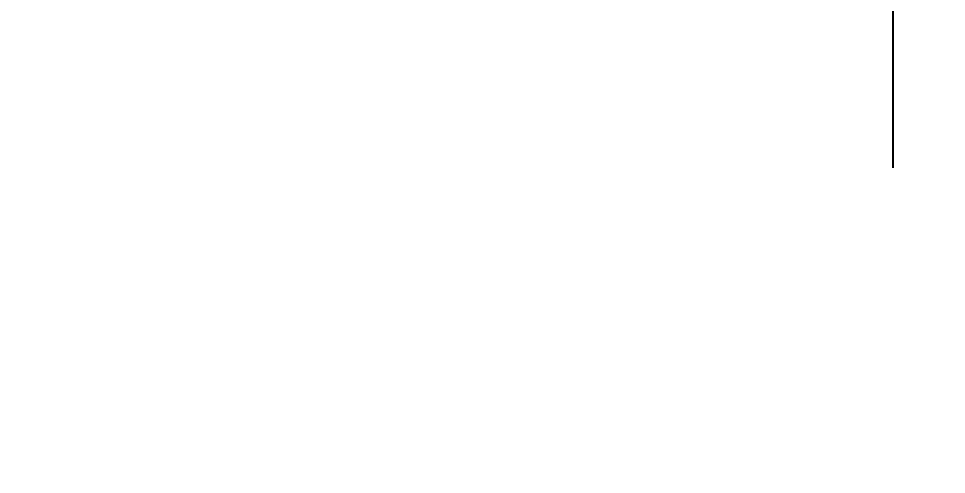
# Model space of a CAD drawing. Header units: millimetres. Extents: x 10462777 to 22643323, y 453826 to 1389191.
# Drawn here: x 11298851.5 to 11298996.1, y 584049.1 to 584120.1 of the extents above; entities that cross this region are included whole.
import ezdxf

# ---------------------------------------------------------------- set-up
doc = ezdxf.new("R2010")
doc.units = ezdxf.units.MM
doc.header["$LTSCALE"] = 200
doc.header["$MEASUREMENT"] = 0
doc.header["$PDMODE"] = 35
doc.header["$PDSIZE"] = -5
doc.linetypes.add('PHANTOM', pattern=[2.5, 1.25, -0.25, 0.25, -0.25, 0.25, -0.25])
doc.layers.get('0').update_dxf_attribs({"linetype": 'CONTINUOUS'})
doc.layers.get('DEFPOINTS').update_dxf_attribs({"linetype": 'CONTINUOUS'})
doc.layers.add('CL', color=3, linetype='CONTINUOUS')
doc.layers.add('LAYOUT', color=8, linetype='CONTINUOUS', lineweight=25)
doc.styles.get("Standard").update_dxf_attribs({"font": 'SYMBOL'})
doc.dimstyles.new('DS ROBOTEC', dxfattribs={"dimscale": 0, "dimtxt": 2.5, "dimasz": 2.5, "dimexe": 0.3, "dimexo": 0.3, "dimgap": 0.5, "dimtad": 1, "dimzin": 9, "dimdsep": 46, "dimtxsty": 'Standard', "dimblk": 'OPEN', "dimcen": 0, "dimclrd": 4, "dimclre": 4, "dimclrt": 110, "dimazin": 2, "dimtm": 1.5, "dimtfac": 1, "dimtmove": 0, "dimatfit": 3, "dimldrblk": 'OPEN', "dimfxl": 1, "dimtfill": 1, "dimtolj": 1, "dimlwd": -1, "dimlwe": -1, "dimarcsym": 0})

# ---------------------------------------------------------------- blocks, each defined once
blk = doc.blocks.new('A$C50966F99')
at = {"layer": 'CL'}
blk.add_line((-200, 0), (200, 0), dxfattribs=at)
blk = doc.blocks.new('A$C3EBB01AA')
blk.add_blockref('A$C50966F99', (0, -16))
blk = doc.blocks.new('r710ic')
at = {"layer": 'LAYOUT', "color": 3}
blk.add_circle((272041.37, 104232.63), 2050.12, dxfattribs=at)
blk = doc.blocks.new('A$C7DA30AB0')
at = {"layer": 'LAYOUT', "color": 6, "linetype": 'PHANTOM'}
blk.add_circle((3030.45, 3025.99, 0), 2693.02, dxfattribs=at)
blk = doc.blocks.new('_OPEN')
at = {"color": 0, "linetype": 'ByBlock'}
for p, q in [((-1, 0.16667), (0, 0)), ((0, 0), (-1, -0.16667)), ((0, 0), (-1, 0))]:
    blk.add_line(p, q, dxfattribs=at)
blk = doc.blocks.new('*D268')
at = {"color": 4, "linetype": 'ByBlock', "ltscale": 10, "transparency": 16777216}
for p, q in [((11298559.25, 584536.53), (11298559.25, 584230.76)), ((11298807.86, 582789.32), (11298807.86, 584272.76)), ((11298384.25, 584251.76), (11298209.25, 584251.76)), ((11298807.86, 584251.76), (11298559.25, 584251.76)), ((11298982.86, 584251.76), (11299157.86, 584251.76))]:
    blk.add_line(p, q, dxfattribs=at)
at = {"layer": 'DEFPOINTS', "color": 0, "ltscale": 10, "transparency": 16777216}
for p in [(11298559.25, 584557.53, 0), (11298559.25, 584251.76), (11298807.86, 582768.32, 0)]:
    blk.add_point(p, dxfattribs=at)
at = {"color": 4, "ltscale": 10, "transparency": 16777216, "xscale": 175, "yscale": 175, "zscale": 175}
blk.add_blockref('_OPEN', (11298559.25, 584251.76), dxfattribs=at)
at = {"color": 4, "ltscale": 10, "transparency": 16777216, "xscale": 175, "yscale": 175, "zscale": 175, "rotation": 180}
blk.add_blockref('_OPEN', (11298807.86, 584251.76), dxfattribs=at)
at = {"color": 110, "ltscale": 10, "transparency": 16777216, "insert": (11298683.55, 584411.03), "char_height": 175, "attachment_point": 5, "bg_fill": 3, "box_fill_scale": 1.25, "bg_fill_color": 256, "bg_fill_true_color": 13158600, "bg_fill_transparency": 0}
blk.add_mtext('\\A1;249', dxfattribs=at)

msp = doc.modelspace()

# ---------------------------------------------------------------- block references
at = {"ltscale": 10}
msp.add_blockref('A$C7DA30AB0', (11294684.4077, 580408.4363, 0), dxfattribs=at)
at = {"rotation": 270}
msp.add_blockref('A$C3EBB01AA', (11299003.78265, 584296.87925, 0), dxfattribs=at)
at = {"layer": 'LAYOUT', "color": 2, "rotation": 270}
msp.add_blockref('r710ic', (11195875.24796, 856316.46559, 0), dxfattribs=at)

# ---------------------------------------------------------------- next in the draw order: dimensions: what is measured, and where the dimension line sits
at = {"ltscale": 10}
dim = msp.add_linear_dim(base=(11298559.24639, 584251.76163, 0), p1=(11298807.85786, 582768.31645, 0), p2=(11298559.24639, 584557.53114, 0), dimstyle='DS ROBOTEC', override={"dimscale": 70, "dimgap": 1, "dimdec": 0, "dimarcsym": 1}, dxfattribs=at)
dim.commit()
dim.dimension.update_dxf_attribs({"geometry": '*D268', "text_midpoint": (11298683.55212, 584251.76163, 0), "dimtype": 160})

doc.saveas('drawing.dxf')
